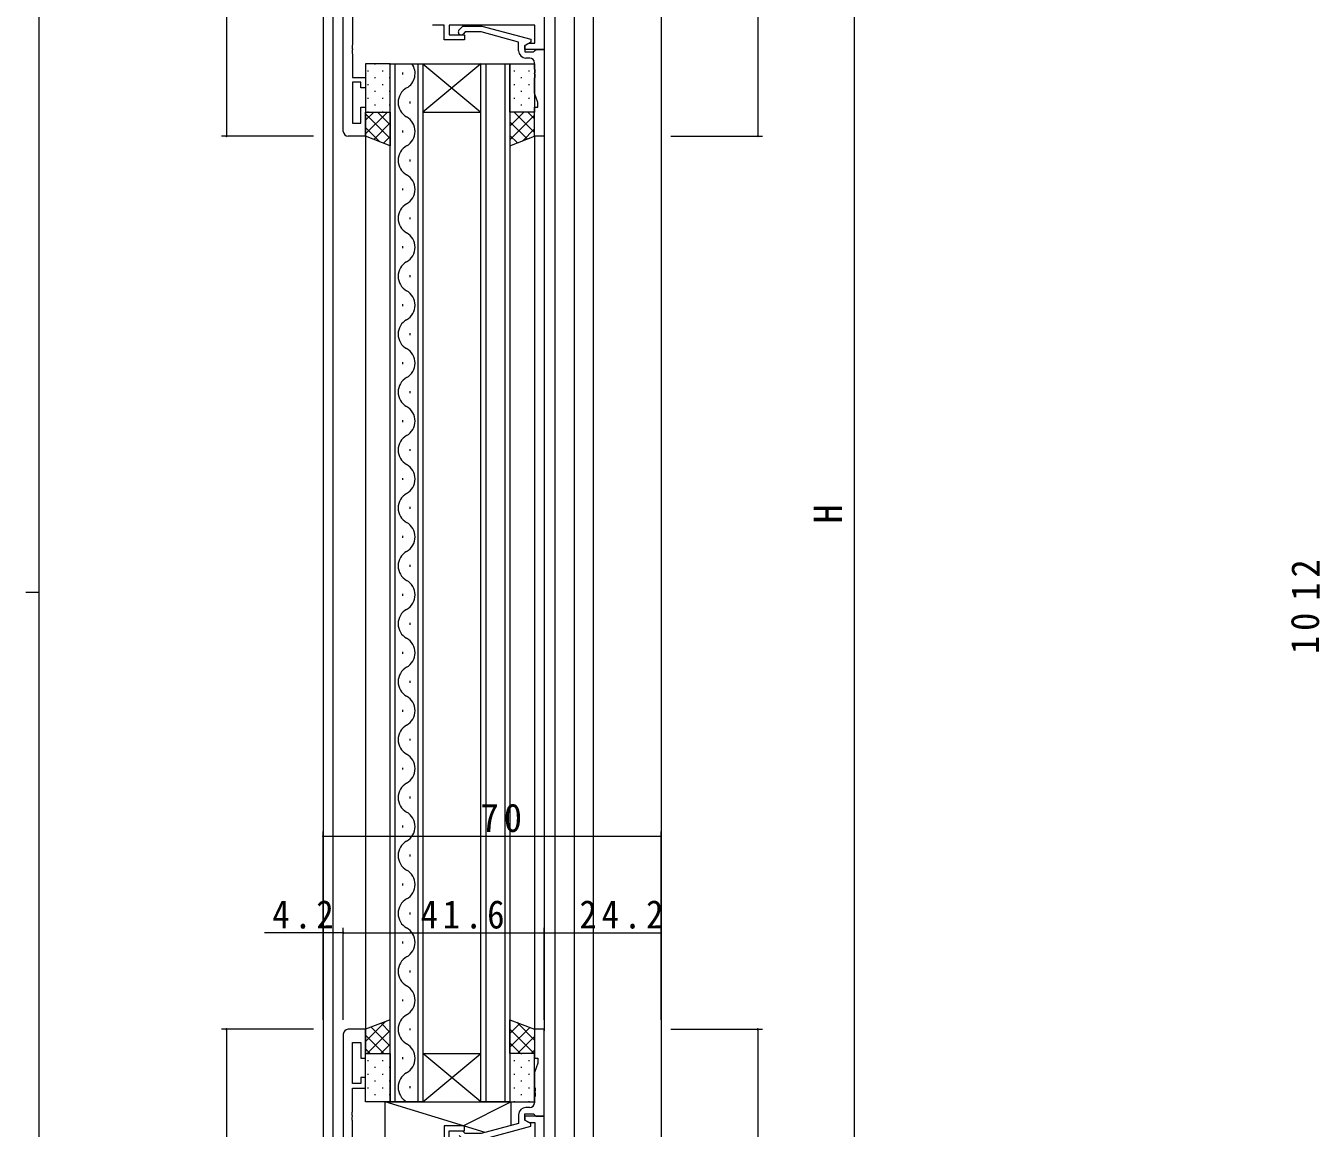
# Model space of a CAD drawing. Units: millimetres, scale not verified. Extents: x -594 to 199, y -420 to 144.
# Drawn here: x -594 to -327.8, y -232.1 to -3.7 of the extents above; entities that cross this region are included whole.
import ezdxf
from ezdxf.enums import TextEntityAlignment as Align

# ---------------------------------------------------------------- set-up
doc = ezdxf.new("R2010")
doc.units = ezdxf.units.MM
doc.header["$LTSCALE"] = 2
for name, color, linetype, lineweight in [('0-1_YKK_ZWAK', 7, 'Continuous', 9), ('0-3_YKK_12', 2, 'Continuous', 9), ('0-4_YKK_D', 6, 'Continuous', 9), ('0-6_YKK_13', 4, 'Continuous', 9), ('0-7_YKK_11', 7, 'Continuous', 9)]:
    doc.layers.add(name, color=color, linetype=linetype, lineweight=lineweight)
doc.styles.add('ＭＳ ゴシック', font='')
doc.styles.get('ＭＳ ゴシック').set_extended_font_data('MS Gothic')

msp = doc.modelspace()

# ---------------------------------------------------------------- linework, layer by layer
at = {"layer": '0-1_YKK_ZWAK'}
for p, q in [((-591.2, -383.6), (-591.2, 141.4)), ((-594, -121.1), (-591.2, -121.1))]:
    msp.add_line(p, q, dxfattribs=at)
at = {"layer": '0-3_YKK_12'}
for p, q in [((-532.443, 114.356), (-532.443, -349.644)), ((-462.443, 114.356), (-462.443, -349.644)), ((-530.443, 78.356), (-530.443, -316.644)), ((-484.443, 78.356), (-484.443, -316.644)), ((-480.443, 69.356), (-480.443, -296.644)), ((-476.543, 69.356), (-476.543, -296.644)), ((-518.543, -11.644), (-511.743, -11.644)), ((-518.543, -226.644), (-518.543, -11.644)), ((-517.543, -11.644), (-517.543, -226.644)), ((-512.743, -226.644), (-512.743, -11.644)), ((-499.743, -11.644), (-511.743, -21.644)), ((-511.743, -11.644), (-499.743, -21.644)), ((-511.743, -11.644), (-499.743, -11.644)), ((-511.743, -11.644), (-511.743, -226.644)), ((-499.743, -11.644), (-493.743, -11.644)), ((-499.743, -226.644), (-499.743, -11.644)), ((-498.743, -11.644), (-498.743, -226.644)), ((-494.743, -226.644), (-494.743, -11.644)), ((-493.743, -11.644), (-493.743, -226.644)), ((-515.903, -13.844), (-515.903, -13.444)), ((-514.383, -19.844), (-514.383, -19.444)), ((-511.743, -21.644), (-499.743, -21.644)), ((-515.903, -25.844), (-515.903, -25.444)), ((-486.643, -26.344), (-486.643, -211.944)), ((-523.643, -26.644), (-523.643, -211.644)), ((-488.643, -26.644), (-488.643, -211.644)), ((-514.383, -31.844), (-514.383, -31.444)), ((-515.903, -37.844), (-515.903, -37.444)), ((-514.383, -43.844), (-514.383, -43.444)), ((-515.903, -49.844), (-515.903, -49.444)), ((-514.383, -55.844), (-514.383, -55.444)), ((-515.903, -61.844), (-515.903, -61.444)), ((-514.383, -67.844), (-514.383, -67.444)), ((-515.903, -73.844), (-515.903, -73.444)), ((-514.383, -79.844), (-514.383, -79.444)), ((-515.903, -85.844), (-515.903, -85.444)), ((-514.383, -91.844), (-514.383, -91.444)), ((-515.903, -97.844), (-515.903, -97.444)), ((-514.383, -103.844), (-514.383, -103.444)), ((-515.903, -109.844), (-515.903, -109.444)), ((-514.383, -115.844), (-514.383, -115.444)), ((-515.903, -121.844), (-515.903, -121.444)), ((-514.383, -127.844), (-514.383, -127.444)), ((-515.903, -133.844), (-515.903, -133.444)), ((-514.383, -139.844), (-514.383, -139.444)), ((-515.903, -145.844), (-515.903, -145.444)), ((-514.383, -151.844), (-514.383, -151.444)), ((-515.903, -157.844), (-515.903, -157.444)), ((-514.383, -163.844), (-514.383, -163.444)), ((-515.903, -169.844), (-515.903, -169.444)), ((-514.383, -175.844), (-514.383, -175.444)), ((-515.903, -181.844), (-515.903, -181.444)), ((-514.383, -187.844), (-514.383, -187.444)), ((-515.903, -193.844), (-515.903, -193.444)), ((-514.383, -199.844), (-514.383, -199.444)), ((-515.903, -205.844), (-515.903, -205.444)), ((-514.383, -211.844), (-514.383, -211.444)), ((-515.903, -217.844), (-515.903, -217.444)), ((-499.743, -226.644), (-511.743, -216.644)), ((-511.743, -226.644), (-499.743, -216.644)), ((-511.743, -216.644), (-499.743, -216.644)), ((-514.383, -223.844), (-514.383, -223.444)), ((-511.743, -226.644), (-518.543, -226.644)), ((-511.743, -226.644), (-499.743, -226.644)), ((-493.743, -226.644), (-499.743, -226.644))]:
    msp.add_line(p, q, dxfattribs=at)
for centre, start, end in [((-516.819, -13.644), 299.20253, 35.58665), ((-513.466, -19.644), 119.20253, 240.79745), ((-516.819, -25.644), 299.20253, 60.79745), ((-513.466, -31.644), 119.20253, 240.79745), ((-516.819, -37.644), 299.20253, 60.79745), ((-513.466, -43.644), 119.20253, 240.79745), ((-516.819, -49.644), 299.20253, 60.79745), ((-513.466, -55.644), 119.20253, 240.79745), ((-516.819, -61.644), 299.20253, 60.79745), ((-513.466, -67.644), 119.20253, 240.79745), ((-516.819, -73.644), 299.20253, 60.79745), ((-513.466, -79.644), 119.20253, 240.79745), ((-516.819, -85.644), 299.20253, 60.79745), ((-513.466, -91.644), 119.20253, 240.79745), ((-516.819, -97.644), 299.20253, 60.79745), ((-513.466, -103.644), 119.20253, 240.79745), ((-516.819, -109.644), 299.20253, 60.79745), ((-513.466, -115.644), 119.20253, 240.79745), ((-516.819, -121.644), 299.20253, 60.79745), ((-513.466, -127.644), 119.20253, 240.79745), ((-516.819, -133.644), 299.20253, 60.79745), ((-513.466, -139.644), 119.20253, 240.79745), ((-516.819, -145.644), 299.20253, 60.79745), ((-513.466, -151.644), 119.20253, 240.79745), ((-516.819, -157.644), 299.20253, 60.79745), ((-513.466, -163.644), 119.20253, 240.79745), ((-516.819, -169.644), 299.20253, 60.79745), ((-513.466, -175.644), 119.20253, 240.79745), ((-516.819, -181.644), 299.20253, 60.79745), ((-513.466, -187.644), 119.20253, 240.79745), ((-516.819, -193.644), 299.20253, 60.79745), ((-513.466, -199.644), 119.20253, 240.79745), ((-516.819, -205.644), 299.20253, 60.79745), ((-513.466, -211.644), 119.20253, 240.79745), ((-516.819, -217.644), 299.20253, 60.79745), ((-513.466, -223.644), 119.20253, 240.79745)]:
    msp.add_arc(centre, 3.437, start, end, dxfattribs=at)
at = {"layer": '0-4_YKK_D'}
for p, q in [((-552.443, 78.356), (-552.443, -26.644)), ((-422.443, 77.356), (-422.443, -287.644)), ((-442.443, 69.356), (-442.443, -26.644)), ((-534.443, -26.644), (-553.443, -26.644)), ((-460.443, -26.644), (-441.443, -26.644)), ((-532.443, -209.644), (-532.443, -170.644)), ((-532.443, -171.644), (-462.443, -171.644)), ((-462.443, -209.644), (-462.443, -170.644)), ((-532.443, -209.644), (-532.443, -190.644)), ((-528.243, -209.644), (-528.243, -190.644)), ((-528.243, -209.644), (-528.243, -190.644)), ((-528.243, -191.644), (-486.643, -191.644)), ((-486.643, -209.644), (-486.643, -190.644)), ((-486.643, -209.644), (-486.643, -190.644)), ((-486.643, -191.644), (-462.443, -191.644)), ((-462.443, -209.644), (-462.443, -190.644)), ((-534.443, -211.644), (-553.443, -211.644)), ((-552.443, -211.644), (-552.443, -316.644)), ((-460.443, -211.644), (-441.443, -211.644)), ((-442.443, -211.644), (-442.443, -294.644))]:
    msp.add_line(p, q, dxfattribs=at)
msp.add_lwpolyline([(-528.243, -191.644), (-532.443, -191.644), (-544.563, -191.644)], dxfattribs=at)
for centre, start, end in [((-552.443, -26.644), 90, 270), ((-552.443, -26.644), 270, 90), ((-442.443, -26.644), 90, 270), ((-442.443, -26.644), 270, 90), ((-532.443, -171.644), 0, 180), ((-532.443, -171.644), 180, 0), ((-462.443, -171.644), 0, 180), ((-462.443, -171.644), 180, 0), ((-532.443, -191.644), 0, 180), ((-532.443, -191.644), 180, 0), ((-528.243, -191.644), 0, 180), ((-528.243, -191.644), 0, 180), ((-528.243, -191.644), 180, 0), ((-528.243, -191.644), 180, 0), ((-486.643, -191.644), 0, 180), ((-486.643, -191.644), 0, 180), ((-486.643, -191.644), 180, 0), ((-486.643, -191.644), 180, 0), ((-462.443, -191.644), 0, 180), ((-462.443, -191.644), 180, 0), ((-552.443, -211.644), 90, 270), ((-552.443, -211.644), 270, 90), ((-442.443, -211.644), 90, 270), ((-442.443, -211.644), 270, 90)]:
    msp.add_arc(centre, 0.106, start, end, dxfattribs=at)
at = {"layer": '0-6_YKK_13'}
for p, q in [((-523.223, -13.064), (-523.023, -13.064)), ((-521.808, -11.649), (-521.608, -11.649)), ((-520.193, -13.064), (-519.993, -13.064)), ((-518.778, -11.649), (-518.578, -11.649)), ((-492.923, -13.064), (-492.723, -13.064)), ((-491.508, -11.649), (-491.308, -11.649)), ((-489.893, -13.064), (-489.693, -13.064)), ((-523.223, -15.894), (-523.023, -15.894)), ((-521.808, -14.479), (-521.608, -14.479)), ((-520.193, -15.894), (-519.993, -15.894)), ((-518.778, -14.479), (-518.578, -14.479)), ((-492.923, -15.894), (-492.723, -15.894)), ((-491.508, -14.479), (-491.308, -14.479)), ((-489.893, -15.894), (-489.693, -15.894)), ((-521.808, -17.309), (-521.608, -17.309)), ((-518.778, -17.309), (-518.578, -17.309)), ((-491.508, -17.309), (-491.308, -17.309)), ((-523.223, -18.724), (-523.023, -18.724)), ((-521.808, -20.139), (-521.608, -20.139)), ((-520.193, -18.724), (-519.993, -18.724)), ((-518.778, -20.139), (-518.578, -20.139)), ((-492.923, -18.724), (-492.723, -18.724)), ((-491.508, -20.139), (-491.308, -20.139)), ((-489.893, -18.724), (-489.693, -18.724)), ((-521.951, -21.644), (-523.643, -23.336)), ((-519.122, -21.644), (-523.643, -26.164)), ((-523.643, -22.012), (-518.543, -27.112)), ((-523.223, -21.554), (-523.023, -21.554)), ((-518.543, -23.893), (-521.956, -27.306)), ((-521.182, -21.644), (-518.543, -24.284)), ((-520.193, -21.554), (-519.993, -21.554)), ((-493.667, -21.644), (-493.743, -21.72)), ((-490.838, -21.644), (-493.743, -24.549)), ((-488.643, -22.277), (-493.743, -27.377)), ((-493.743, -23.628), (-490.139, -27.231)), ((-492.923, -21.554), (-492.723, -21.554)), ((-492.898, -21.644), (-488.643, -25.9)), ((-490.07, -21.644), (-488.643, -23.071)), ((-489.893, -21.554), (-489.693, -21.554)), ((-523.643, -24.841), (-520.676, -27.808)), ((-493.743, -26.456), (-492.171, -28.028)), ((-488.643, -25.105), (-491.174, -27.637)), ((-518.543, -26.721), (-519.924, -28.102)), ((-519.508, -210.022), (-523.643, -214.157)), ((-493.693, -209.664), (-493.743, -209.713)), ((-492.342, -210.193), (-488.643, -213.892)), ((-523.643, -212.834), (-519.832, -216.644)), ((-518.543, -211.886), (-523.301, -216.644)), ((-522.465, -211.182), (-518.543, -215.105)), ((-520.434, -210.386), (-518.543, -212.277)), ((-491.661, -210.46), (-493.743, -212.542)), ((-489.63, -211.257), (-493.743, -215.37)), ((-493.743, -211.621), (-488.719, -216.644)), ((-518.543, -214.714), (-520.472, -216.644)), ((-493.743, -214.449), (-491.548, -216.644)), ((-488.643, -213.099), (-492.188, -216.644)), ((-523.643, -215.662), (-522.661, -216.644)), ((-523.222, -218.08), (-523.022, -218.08)), ((-521.807, -216.665), (-521.607, -216.665)), ((-520.192, -218.08), (-519.992, -218.08)), ((-518.777, -216.665), (-518.577, -216.665)), ((-492.922, -218.08), (-492.722, -218.08)), ((-491.507, -216.665), (-491.307, -216.665)), ((-489.892, -218.08), (-489.692, -218.08)), ((-488.643, -215.927), (-489.36, -216.644)), ((-523.222, -220.91), (-523.022, -220.91)), ((-521.807, -219.495), (-521.607, -219.495)), ((-520.192, -220.91), (-519.992, -220.91)), ((-518.777, -219.495), (-518.577, -219.495)), ((-492.922, -220.91), (-492.722, -220.91)), ((-491.507, -219.495), (-491.307, -219.495)), ((-489.892, -220.91), (-489.692, -220.91)), ((-521.807, -222.325), (-521.607, -222.325)), ((-518.777, -222.325), (-518.577, -222.325)), ((-491.507, -222.325), (-491.307, -222.325)), ((-523.222, -223.74), (-523.022, -223.74)), ((-521.807, -225.155), (-521.607, -225.155)), ((-520.192, -223.74), (-519.992, -223.74)), ((-518.777, -225.155), (-518.577, -225.155)), ((-492.922, -223.74), (-492.722, -223.74)), ((-491.507, -225.155), (-491.307, -225.155)), ((-489.892, -223.74), (-489.692, -223.74)), ((-523.222, -226.57), (-523.022, -226.57)), ((-520.192, -226.57), (-519.992, -226.57)), ((-498.843, -233.013), (-519.543, -226.644)), ((-503.398, -231.647), (-493.543, -226.644)), ((-492.922, -226.57), (-492.722, -226.57)), ((-489.892, -226.57), (-489.692, -226.57))]:
    msp.add_line(p, q, dxfattribs=at)
for points in [[(-523.643, -21.644), (-518.543, -21.644), (-518.543, -11.644), (-523.643, -11.644)], [(-488.643, -21.644), (-493.743, -21.644), (-493.743, -11.644), (-488.643, -11.644)], [(-518.543, -21.644), (-518.543, -28.644), (-523.643, -26.644), (-523.643, -21.644)], [(-493.743, -21.644), (-493.743, -28.644), (-488.643, -26.644), (-488.643, -21.644)], [(-518.543, -216.644), (-518.543, -209.644), (-523.643, -211.644), (-523.643, -216.644)], [(-493.743, -216.644), (-493.743, -209.644), (-488.643, -211.644), (-488.643, -216.644)], [(-523.643, -216.644), (-518.543, -216.644), (-518.543, -226.644), (-523.643, -226.644)], [(-488.643, -216.644), (-493.743, -216.644), (-493.743, -226.644), (-488.643, -226.644)]]:
    msp.add_lwpolyline(points, close=True, dxfattribs=at)
for points in [[(-519.543, -226.644), (-493.543, -226.644), (-493.543, -231.593)], [(-507.643, -234.644), (-511.743, -234.644), (-511.743, -239.844), (-519.543, -239.844), (-519.543, -226.644)]]:
    msp.add_lwpolyline(points, dxfattribs=at)
at = {"layer": '0-7_YKK_11'}
for p, q in [((-489.643, -10.444), (-490.443, -10.444)), ((-489.643, -227.844), (-490.443, -227.844))]:
    msp.add_line(p, q, dxfattribs=at)
for points in [[(-528.243, -25.644), (-528.243, 78.356), (-526.313, 78.356), (-526.313, 67.356), (-486.373, 67.356), (-486.373, 78.356), (-484.443, 78.356), (-484.443, 65.356), (-486.643, 65.356), (-486.643, -8.644), (-490.643, -8.644), (-490.643, -7.844), (-489.777, -7.344), (-488.573, -7.344), (-488.573, -3.644), (-506.343, -3.644), (-506.343, -5.644), (-503.143, -5.644), (-503.143, -6.644), (-507.343, -6.644), (-507.343, -3.644), (-509.743, -3.644)], [(-511.743, -1.644), (-511.743, 1.556), (-526.313, 1.556), (-526.313, -7.686), (-526.433, -7.869), (-526.433, -8.419), (-526.313, -8.602), (-526.313, -8.686), (-526.433, -8.869), (-526.433, -9.419), (-526.313, -9.602), (-526.313, -14.444), (-523.643, -14.444), (-523.643, -16.644), (-524.643, -16.644), (-524.643, -15.444), (-526.313, -15.444), (-526.313, -23.944), (-524.643, -23.944), (-524.643, -20.644), (-523.643, -20.644), (-523.643, -26.644), (-527.243, -26.644)], [(-504.267, -4.62), (-503.491, -3.844), (-499.546, -3.844), (-489.443, -6.551), (-489.443, -7.151), (-490.643, -7.844), (-490.643, -9.144), (-488.843, -9.144), (-488.643, -8.944), (-488.343, -8.644), (-486.643, -8.644)], [(-491.943, -8.944), (-491.943, -7.124), (-499.704, -5.044), (-502.994, -5.044), (-503.418, -5.468)], [(-486.643, -8.644), (-486.643, -26.644), (-488.643, -26.644), (-488.643, -20.644), (-487.943, -20.644), (-487.943, -19.644), (-488.643, -17.721), (-488.643, -14.602), (-488.523, -14.419), (-488.523, -13.869), (-488.643, -13.686), (-488.643, -13.602), (-488.523, -13.419), (-488.523, -12.869), (-488.643, -12.686), (-488.643, -11.444)], [(-528.243, -212.644), (-528.243, -316.644), (-526.313, -316.644), (-526.313, -305.644), (-486.373, -305.644), (-486.373, -316.644), (-484.443, -316.644), (-484.443, -303.644), (-486.643, -303.644), (-486.643, -229.644), (-490.643, -229.644), (-490.643, -230.444), (-489.777, -230.944), (-488.573, -230.944), (-488.573, -234.644), (-506.343, -234.644), (-506.343, -232.644), (-503.143, -232.644), (-503.143, -231.644), (-507.343, -231.644), (-507.343, -234.644), (-509.743, -234.644)], [(-511.743, -236.644), (-511.743, -239.844), (-526.313, -239.844), (-526.313, -230.602), (-526.433, -230.419), (-526.433, -229.869), (-526.313, -229.686), (-526.313, -229.602), (-526.433, -229.419), (-526.433, -228.869), (-526.313, -228.686), (-526.313, -223.844), (-523.643, -223.844), (-523.643, -221.644), (-524.643, -221.644), (-524.643, -222.844), (-526.313, -222.844), (-526.313, -214.344), (-524.643, -214.344), (-524.643, -217.644), (-523.643, -217.644), (-523.643, -211.644), (-527.243, -211.644)], [(-486.643, -229.644), (-486.643, -211.644), (-488.643, -211.644), (-488.643, -217.644), (-487.943, -217.644), (-487.943, -218.644), (-488.643, -220.567), (-488.643, -223.686), (-488.523, -223.869), (-488.523, -224.419), (-488.643, -224.602), (-488.643, -224.686), (-488.523, -224.869), (-488.523, -225.419), (-488.643, -225.602), (-488.643, -226.844)], [(-504.267, -233.668), (-503.491, -234.444), (-499.546, -234.444), (-489.443, -231.737), (-489.443, -231.137), (-490.643, -230.444), (-490.643, -229.144), (-488.843, -229.144), (-488.643, -229.344), (-488.343, -229.644), (-486.643, -229.644)], [(-491.943, -229.344), (-491.943, -231.164), (-499.704, -233.244), (-502.994, -233.244), (-503.418, -232.82)]]:
    msp.add_lwpolyline(points, dxfattribs=at)
for centre, radius, start, end in [((-503.843, -5.044), 0.6, 134.99998, 315), ((-490.443, -8.944), 1.5, 180, 269.99998), ((-489.643, -11.444), 1, 0, 89.99998), ((-527.243, -25.644), 1, 180, 269.99998), ((-527.243, -212.644), 1, 90, 179.99998), ((-490.443, -229.344), 1.5, 90, 179.99998), ((-489.643, -226.844), 1, 270, 359.99998)]:
    msp.add_arc(centre, radius, start, end, dxfattribs=at)

# ---------------------------------------------------------------- texts
at = {"layer": '0-4_YKK_D', "color": 7, "style": 'ＭＳ ゴシック'}
msp.add_text('H', height=5.865, rotation=90, dxfattribs=at).set_placement((-423.243, -106.869), align=Align.BOTTOM_LEFT)
at = {"layer": '0-4_YKK_D', "color": 7, "char_height": 5.865, "attachment_point": 7, "rotation": 90, "style": 'ＭＳ ゴシック'}
for s, insert in [('\\T1.27;\\W0.95;12', (-326.123, -122.878)), ('\\T1.27;\\W0.95;10', (-326.123, -133.927))]:
    msp.add_mtext(s, dxfattribs=dict(at, insert=insert))
at = {"layer": '0-4_YKK_D', "color": 7, "char_height": 5.865, "attachment_point": 7, "style": 'ＭＳ ゴシック'}
for s, insert in [('\\T1.27;\\W0.95;70', (-499.843, -170.844)), ('\\T1.27;\\W0.9;4.2', (-542.953, -190.844)), ('\\T1.28;\\W0.9;41.6', (-512.243, -190.844)), ('\\T1.28;\\W0.9;24.2', (-479.343, -190.844))]:
    msp.add_mtext(s, dxfattribs=dict(at, insert=insert))

doc.saveas('drawing.dxf')
